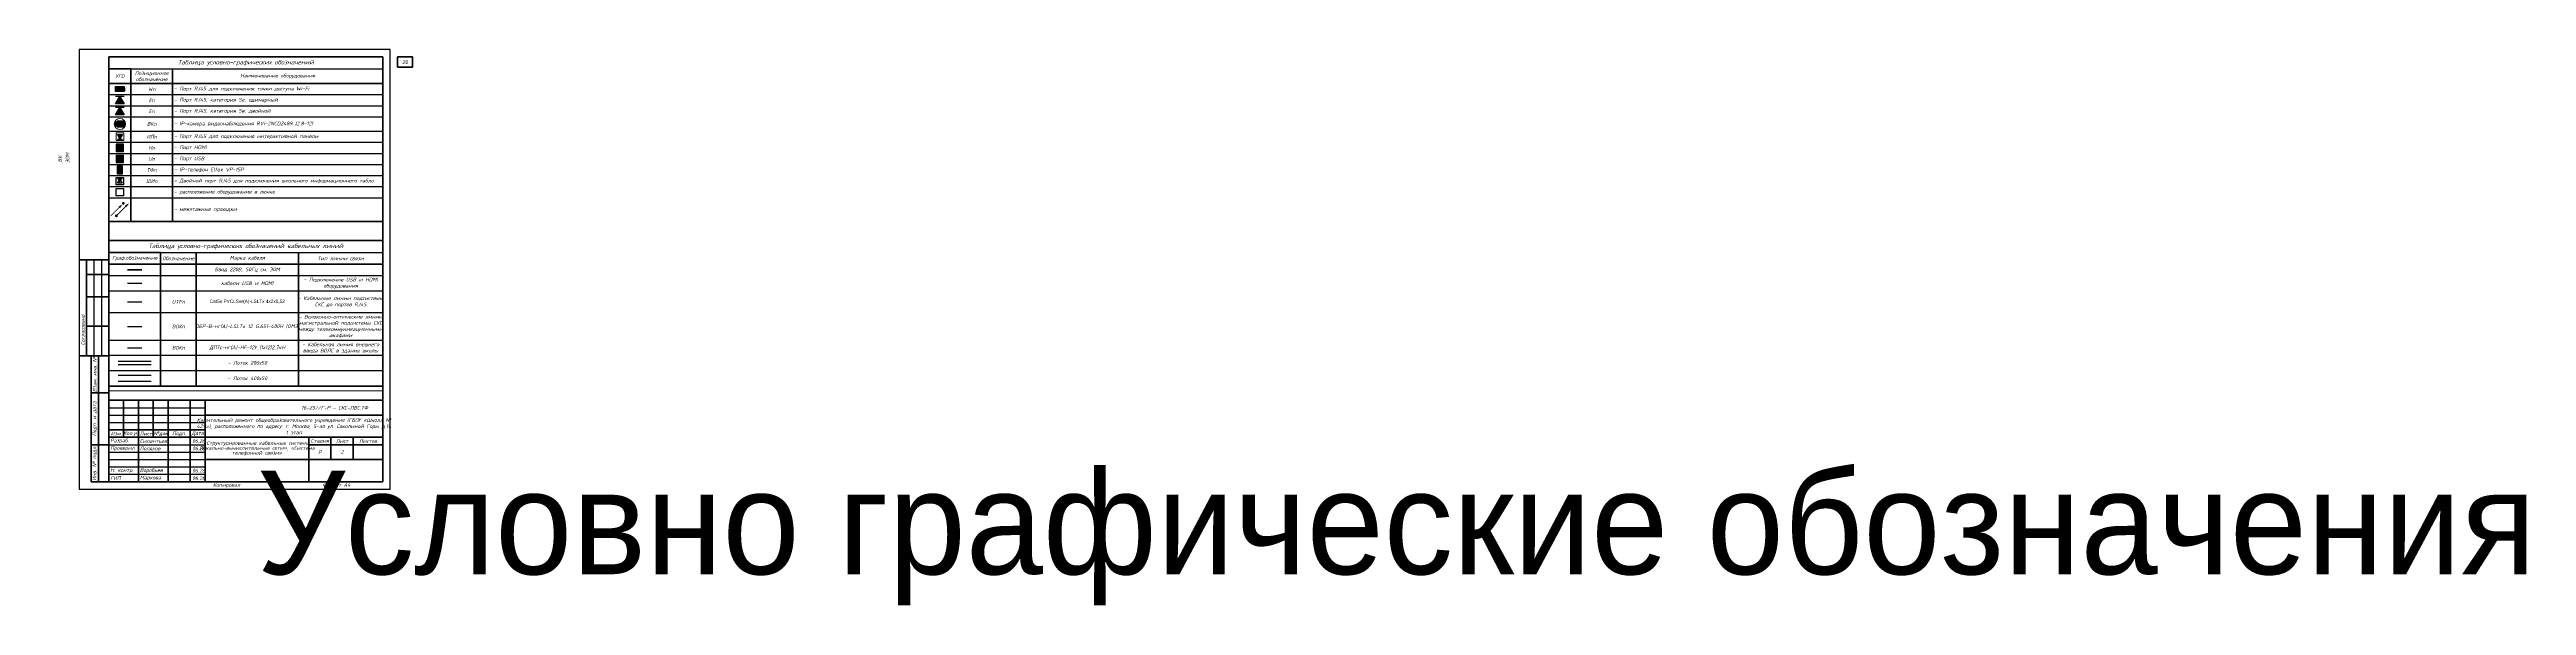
# Paper-space layout '02 Условные графические обозначения' of a CAD drawing. Extents: x -20 to 1652, y -79 to 297.
# The model-space entities are those that its viewports show. They can reach past a viewport. Long polylines and large blocks are cut down to what shows.
import ezdxf
from ezdxf.enums import TextEntityAlignment as Align

# ---------------------------------------------------------------- set-up
doc = ezdxf.new("R2018")
doc.units = 0
doc.header["$LTSCALE"] = 100
doc.set_wipeout_variables(frame=1)
doc.linetypes.add('HIDDEN2', pattern=[4.7625, 3.175, -1.5875])
doc.layers.get('Defpoints').update_dxf_attribs({"color": 42})
for name, color, linetype, lineweight in [('gss_пр_оборудование', 1, 'Continuous', 50), ('АП_АСУ_ОсновнаяТолстая', 7, 'Continuous', 30), ('АП_АСУ_ОсновнаяТонкая', 7, 'Continuous', 25), ('СС_СКК_Лоток', 170, 'Continuous', 30), ('СС_СКС_Кабель', 6, 'Continuous', 30), ('СС_СКС_Оборудование', 6, 'Continuous', 30), ('СС_Схема', 7, 'Continuous', 30)]:
    doc.layers.add(name, color=color, linetype=linetype, lineweight=lineweight)
doc.styles.add('1ISOCPEUR', font='isocpeui.ttf', dxfattribs={"height": 250})
doc.styles.get("Standard").update_dxf_attribs({"font": 'arial.ttf'})

# ---------------------------------------------------------------- blocks, each defined once
blk = doc.blocks.new('*U264')
at = {"linetype": 'Continuous', "lineweight": 25}
for p, q in [((210, 297), (0, 297)), ((0, 297), (0, 0)), ((210, 0), (210, 297)), ((10, 155), (10, 90)), ((15, 155), (15, 90)), ((20, 55), (85, 55)), ((20, 50), (85, 50)), ((20, 45), (85, 45)), ((20, 30), (85, 30)), ((20, 25), (85, 25)), ((20, 20), (85, 20)), ((0, 0), (210, 0)), ((20, 15), (85, 15)), ((20, 10), (85, 10))]:
    blk.add_line(p, q, dxfattribs=at)
at = {"linetype": 'Continuous', "lineweight": 60}
for p, q in [((205, 292), (20, 292)), ((20, 292), (20, 5)), ((205, 5), (205, 292)), ((20, 155), (0, 155)), ((5, 155), (5, 90)), ((20, 145), (5, 145)), ((20, 130), (5, 130)), ((20, 110), (5, 110)), ((20, 90), (0, 90)), ((8, 90), (8, 5)), ((13, 90), (13, 5)), ((8, 65), (20, 65)), ((20, 60), (205, 60)), ((20, 5), (20, 60)), ((30, 60), (30, 35)), ((40, 60), (40, 5)), ((50, 60), (50, 35)), ((60, 60), (60, 5)), ((75, 60), (75, 5)), ((85, 5), (85, 60)), ((205, 5), (205, 60)), ((20, 40), (85, 40)), ((20, 35), (205, 35)), ((85, 50), (205, 50)), ((155, 35), (155, 5)), ((170, 35), (170, 20)), ((185, 35), (185, 20)), ((8, 30), (20, 30)), ((85, 20), (205, 20)), ((155, 30), (205, 30)), ((8, 5), (20, 5)), ((20, 5), (205, 5))]:
    blk.add_line(p, q, dxfattribs=at)
at = {"linetype": 'Continuous', "lineweight": 40}
blk.add_line((155, 5), (155, 35), dxfattribs=at)
at = {"lineweight": 60}
blk.add_lwpolyline([(215, 285), (225, 285), (225, 292), (215, 292)], close=True, dxfattribs=at)
at = {"linetype": 'Continuous', "rotation": 90, "style": '1ISOCPEUR'}
for s, insert, char_height, width, attachment_point in [('20_Главный_специалист_ВК', (-12.5, 176), 2.5, 19, 4), ('01.26', (-12.5, 215), 2.5, 10, 5), ('21_Главный_специалист_ЭОМ', (-7.5, 176), 2.5, 19, 4), ('01.26', (-7.5, 215), 2.5, 10, 5), ('01.26', (-2.5, 215), 2.5, 10, 5), ('Согласовано', (-17.5, 172.5), 3, 35, 5), ('Гл. спец ВК', (-12.5, 156), 2.5, 19, 4), ('Гл. спец ЭОМ', (-7.5, 156), 2.5, 19, 4), ('01.26', (-12.5, 150), 2.5, 10, 5), ('01.26', (-7.5, 150), 2.5, 10, 5), ('18_Главный_специалист_ОВ', (-2.5, 111), 2.5, 19, 4), ('01.26', (-2.5, 150), 2.5, 10, 5), ('19_Главный_конструктор', (-7.5, 111), 2.5, 19, 4), ('17_ГАП', (-12.5, 111), 2.5, 19, 4), ('Гл. констр. ', (-7.5, 91), 2.5, 19, 4), ('Гл. спец ОВ', (-2.5, 91), 2.5, 19, 4), ('Согласовано', (2.5, 107.5), 2.5, 35, 5), ('ГАП', (-12.5, 91), 2.5, 19, 4), ('Взам. инв. №', (10.5, 77.5), 2.5, 25, 5), ('Подп. и дата', (10.5, 47.5), 2.5, 35, 5), ('Инв. № подл.', (10.5, 17.5), 2.5, 25, 5)]:
    blk.add_mtext(s, dxfattribs=dict(at, insert=insert, char_height=char_height, width=width, attachment_point=attachment_point))
at = {"linetype": 'Continuous', "char_height": 2.5, "style": '1ISOCPEUR'}
for s, insert, width, attachment_point in [('16-25//Г-Р – СКС-ЛВС.ТФ', (195, 55), 110, 6), ('Разраб.', (21, 32.5), 19, 4), ('Силантьев', (41, 32.5), 19, 4), ('06.26', (76.3, 32.5), 10, 4), ('Капитальный ремонт общеобразовательного учреждения (ГБОУ «Школа № 429»), расположенного по адресу: г. Москва, 5-ая ул. Соколиной Горы д.14 1 этап', (145, 42.5), 120, 5), ('Проверил', (21, 27.5), 19, 4), ('Поляков', (41, 27.5), 19, 4), ('06.26', (76.3, 27.5), 10, 4), ('Р', (162.5, 25), 15, 5), ('Н. контр.', (21, 12.5), 19, 4), ('ГИП', (21, 7.5), 19, 4), ('Воробьев', (41, 12.5), 19, 4), ('Маркова', (41, 7.5), 19, 4), ('06.26', (76.3, 12.5), 10, 4), ('06.26', (76.3, 7.4), 10, 4), ('Копировал', (99.5, 2.5), 25, 5), ('Формат', (170.5, 2.5), 16, 5)]:
    blk.add_mtext(s, dxfattribs=dict(at, insert=insert, width=width, attachment_point=attachment_point))
at = {"char_height": 2.5, "attachment_point": 5, "style": '1ISOCPEUR'}
for s, insert, width in [('Изм.', (25, 37.5), 10), ('Кол.уч', (35, 37.5), 10), ('Лист', (45, 37.5), 10), ('№док', (55, 37.5), 10), ('Подп.', (67.5, 37.5), 15), ('Дата', (80, 37.5), 10), ('Стадия', (162.5, 32.5), 15), ('Лист', (177.5, 32.5), 15), ('Листов', (195, 32.5), 20)]:
    blk.add_mtext(s, dxfattribs=dict(at, insert=insert, width=width))
at = {"linetype": 'Continuous', "insert": (120, 27.5), "char_height": 2.5, "width": 70, "attachment_point": 5, "line_spacing_factor": 0.8, "style": '1ISOCPEUR'}
blk.add_mtext('«Структурированные кабельные системы. Локально-вычислительные сети», «Система телефонной связи»', dxfattribs=at)
at = {"style": '1ISOCPEUR'}
for tag, p in [('Сквозная_нумерация', (220, 288.5)), ('Форма3_номер_листа', (177.5, 25)), ('Форма3_количество_листов', (195, 25))]:
    blk.add_attdef(tag, text='', height=2.5, dxfattribs=at).set_placement(p, align=Align.MIDDLE_CENTER)
blk.add_attdef('Форма3_дополнительный_шифр', text='', height=2.5, dxfattribs=at).set_placement((195, 55), align=Align.MIDDLE_LEFT)
at = {"lineweight": 30, "flags": 104}
blk.add_attdef('Форма3_наименование_чертежа', text='', height=2.5, dxfattribs=at).set_placement((120, 12.5), align=Align.MIDDLE_CENTER)
at = {"style": '1ISOCPEUR', "flags": 8}
blk.add_attdef('Формат', (178.5, 1.5), '', height=2.5, dxfattribs=at)
blk.add_wipeout([(-20, 220), (-0.5, 220), (-0.5, 90), (-20, 90)])
blk = doc.blocks.new('*U70')
at = {"color": 3, "lineweight": 30}
blk.add_lwpolyline([(138, -539), (-277, 62), (174, 375), (590, -226)], close=True, dxfattribs=at)
at = {"color": 0, "lineweight": 0}
blk.add_wipeout([(-277, 62), (174, 375), (590, -226), (138, -539)], dxfattribs=at)
blk.add_hatch(color=3).paths.add_polyline_path([(-391, 226), (-51, 218), (61, 539)])
at = {"lineweight": 30}
h = blk.add_hatch(color=3, dxfattribs=at)
h.dxf.hatch_style = 1
h.paths.add_polyline_path([(174, 375), (-277, 62), (138, -539), (590, -226)])
at = {"color": 3, "lineweight": 30}
for points in [[(-391, 226), (61, 539)], [(-391, 226), (-51, 218), (61, 539)]]:
    blk.add_lwpolyline(points, dxfattribs=at)
at = {"color": 3, "lineweight": 0}
blk.add_circle((100, 0), 540, dxfattribs=at)
blk = doc.blocks.new('панель приема видеодомофона')
blk.add_wipeout([(0, 10), (7, 10), (7, 0), (0, 0)])
at = {"true_color": 0xffffff, "transparency": 33554687}
h = blk.add_hatch(color=7, dxfattribs=at)
h.dxf.hatch_style = 1
h.paths.add_polyline_path([(7, 10), (3.5, 10), (0, 10), (0, 5), (0, 0), (3.5, 0), (7, 0), (7, 5)])
h.paths.add_polyline_path([(3.1, 8.8), (3.1, 1.7), (0.8, 1.7), (0.8, 8.8)], flags=16)
h.paths.add_polyline_path([(3.6, 8.8), (6.6, 8.8), (6.6, 5.6), (3.6, 5.6)], flags=16)
h.paths.add_polyline_path([(4.5, 4.2, -1), (4, 4.2, -1)], flags=16)
h.paths.add_polyline_path([(5.4, 4.2, -1), (4.9, 4.2, -1)], flags=16)
h.paths.add_polyline_path([(6.4, 4.2, -1), (5.8, 4.2, -1)], flags=16)
h.paths.add_polyline_path([(4.5, 3.2, -1), (4, 3.2, -1)], flags=16)
h.paths.add_polyline_path([(5.4, 3.2, -1), (4.9, 3.2, -1)], flags=16)
h.paths.add_polyline_path([(6.4, 3.2, -1), (5.8, 3.2, -1)], flags=16)
h.paths.add_polyline_path([(4.5, 2.2, -1), (4, 2.2, -1)], flags=16)
h.paths.add_polyline_path([(5.4, 2.2, -1), (4.9, 2.2, -1)], flags=16)
h.paths.add_polyline_path([(6.4, 2.2, -1), (5.8, 2.2, -1)], flags=16)
h = blk.add_hatch(color=7, dxfattribs=at)
h.dxf.hatch_style = 1
h.paths.add_polyline_path([(3.1, 8.8), (0.8, 8.8), (0.8, 1.7), (3.1, 1.7)])
h.paths.add_polyline_path([(6.6, 8.8), (3.6, 8.8), (3.6, 5.6), (6.6, 5.6)])
h = blk.add_hatch(color=0)
h.dxf.hatch_style = 1
h.paths.add_polyline_path([(4, 4.2, 1), (4.5, 4.2, 1)])
h = blk.add_hatch(color=0)
h.dxf.hatch_style = 1
h.paths.add_polyline_path([(4, 3.2, 1), (4.5, 3.2, 1)])
h = blk.add_hatch(color=0)
h.dxf.hatch_style = 1
h.paths.add_polyline_path([(4, 2.2, 1), (4.5, 2.2, 1)])
h = blk.add_hatch(color=0)
h.dxf.hatch_style = 1
h.paths.add_polyline_path([(4.9, 4.2, 1), (5.4, 4.2, 1)])
h = blk.add_hatch(color=0)
h.dxf.hatch_style = 1
h.paths.add_polyline_path([(4.9, 3.2, 1), (5.4, 3.2, 1)])
h = blk.add_hatch(color=0)
h.dxf.hatch_style = 1
h.paths.add_polyline_path([(4.9, 2.2, 1), (5.4, 2.2, 1)])
h = blk.add_hatch(color=0)
h.dxf.hatch_style = 1
h.paths.add_polyline_path([(5.8, 4.2, 1), (6.4, 4.2, 1)])
h = blk.add_hatch(color=0)
h.dxf.hatch_style = 1
h.paths.add_polyline_path([(5.8, 3.2, 1), (6.4, 3.2, 1)])
h = blk.add_hatch(color=0)
h.dxf.hatch_style = 1
h.paths.add_polyline_path([(5.8, 2.2, 1), (6.4, 2.2, 1)])
at = {"color": 0, "lineweight": 30}
blk.add_lwpolyline([(0, 0), (3.5, 0), (7, 0), (7, 5), (7, 10), (3.5, 10), (0, 10), (0, 5)], close=True, dxfattribs=at)
at = {"color": 0}
for points in [[(0.8, 1.7), (3.1, 1.7), (3.1, 8.8), (0.8, 8.8)], [(3.6, 8.8), (6.6, 8.8), (6.6, 5.6), (3.6, 5.6)]]:
    blk.add_lwpolyline(points, close=True, dxfattribs=at)
for centre in [(4.3, 4.2), (4.3, 3.2), (4.3, 2.2), (5.2, 4.2), (5.2, 3.2), (5.2, 2.2), (6.1, 4.2), (6.1, 3.2), (6.1, 2.2)]:
    blk.add_circle(centre, 0.266, dxfattribs=at)
blk = doc.blocks.new('Розетка 1хRJ45')
at = {"true_color": 0xffffff, "transparency": 33554687}
h = blk.add_hatch(color=7, dxfattribs=at)
h.dxf.hatch_style = 1
h.paths.add_polyline_path([(273, 158), (0, 0), (273, -158)])
at = {"color": 0, "lineweight": 30}
for p, q in [((0, 0), (273, 158)), ((0, 158), (0, -158)), ((273, -158), (0, 0)), ((273, 158), (273, -158))]:
    blk.add_line(p, q, dxfattribs=at)
at = {"style": '1ISOCPEUR', "oblique": 15, "width": 0.8, "flags": 8}
blk.add_attdef('ПОЗ.', (311, -106), '', height=250, dxfattribs=at)
blk = doc.blocks.new('порт ШИ')
at = {"layer": 'АП_АСУ_ОсновнаяТонкая', "color": 3, "lineweight": 0, "ltscale": 50}
blk.add_lwpolyline([(-240, 462), (240, 462), (240, 0), (-240, 0)], close=True, dxfattribs=at)
at = {"layer": 'АП_АСУ_ОсновнаяТонкая', "color": 3, "lineweight": 0, "ltscale": 50, "rotation": 90}
blk.add_blockref('Розетка 1хRJ45', (0, 87), dxfattribs=at)
blk = doc.blocks.new('*U72')
at = {"color": 0}
for p, q in [((0, -38), (0, 462)), ((0, 462), (500, 462)), ((92, 76), (250, 348)), ((407, 348), (92, 348)), ((407, 76), (92, 76)), ((250, 348), (407, 76)), ((250, 76), (250, 348)), ((500, 462), (500, -38)), ((500, -38), (0, -38))]:
    blk.add_line(p, q, dxfattribs=at)
blk = doc.blocks.new('*U71')
at = {"true_color": 0xffffff, "transparency": 33554687}
h = blk.add_hatch(color=7, dxfattribs=at)
h.dxf.hatch_style = 1
h.paths.add_polyline_path([(157, 273), (0, 273), (157, 0)])
h.paths.add_polyline_path([(315, 273), (157, 273), (157, 0)])
at = {"color": 0}
for p, q in [((0, 273), (315, 273)), ((157, 0), (0, 273)), ((0, 0), (315, 0)), ((315, 273), (157, 0)), ((157, 273), (157, 0))]:
    blk.add_line(p, q, dxfattribs=at)
blk = doc.blocks.new('*U74')
at = {"true_color": 0xffffff, "transparency": 33554687}
h = blk.add_hatch(color=7, dxfattribs=at)
h.dxf.hatch_style = 1
h.paths.add_polyline_path([(0, 338), (0, 0), (599, 0), (599, 338)])
at = {"color": 0}
blk.add_lwpolyline([(0, 338), (599, 338), (599, 0), (0, 0)], close=True, dxfattribs=at)
at = {"color": 0, "insert": (13, 300), "char_height": 250, "attachment_point": 1, "style": '1ISOCPEUR'}
blk.add_mtext_dynamic_manual_height_columns('WiFi', width=599, gutter_width=1250, heights=[0], dxfattribs=at)
at = {"color": 18, "true_color": 0x000000, "style": '1ISOCPEUR'}
blk.add_attdef('НАЗВАНИЕ', (-131, 420), '', height=250, dxfattribs=at)
blk = doc.blocks.new('*U66')
blk.add_hatch(color=256).paths.add_polyline_path([(-0.7, -0.7, 1), (0.7, 0.7, 1)])
blk.add_lwpolyline([(-0.7, -0.7, 0, 1.5, 0), (-2.8, -2.8, 2, 2, 0)], format="xyseb")
at = {"const_width": 0.5}
blk.add_lwpolyline([(-8.5, -8.5), (-2.8, -2.8)], dxfattribs=at)
blk = doc.blocks.new('*U65')
blk.add_hatch(color=256).paths.add_polyline_path([(-0.7, -0.7, 1), (0.7, 0.7, 1)])
at = {"const_width": 0.5}
blk.add_lwpolyline([(0.5, 0.5), (6.4, 6.4)], dxfattribs=at)
blk.add_lwpolyline([(8.5, 8.5, 0, 1.5, 0), (6.4, 6.4, 2, 2, 0)], format="xyseb")
blk = doc.blocks.new('*T199')
at = {"color": 7, "lineweight": 50, "true_color": 0xffffff, "transparency": 16777216}
for p, q in [((0, 0), (18500, 0)), ((0, 0), (0, -800)), ((18500, 0), (18500, -800))]:
    blk.add_line(p, q, dxfattribs=at)
at = {"color": 0, "lineweight": 40, "transparency": 16777216}
for p, q in [((0, -800), (1500, -800)), ((0, -800), (0, -11117)), ((18500, -800), (18500, -11117)), ((0, -11117), (18500, -11117))]:
    blk.add_line(p, q, dxfattribs=at)
at = {"color": 0, "linetype": 'ByBlock', "lineweight": -2, "transparency": 16777216}
blk.add_line((1500, -800), (18500, -800), dxfattribs=at)
at = {"color": 0, "linetype": 'ByBlock', "lineweight": 50, "transparency": 16777216}
for p, q in [((1500, -800), (1500, -11117)), ((4300, -800), (4300, -11117))]:
    blk.add_line(p, q, dxfattribs=at)
at = {"color": 0, "lineweight": 50, "transparency": 16777216}
blk.add_line((0, -1800), (18500, -1800), dxfattribs=at)
at = {"color": 0, "lineweight": -2, "transparency": 16777216}
for p, q in [((0, -2550), (18500, -2550)), ((1500, -3300), (18500, -3300)), ((1500, -4050), (18500, -4050)), ((1500, -5017), (18500, -5017)), ((1500, -5767), (18500, -5767)), ((1500, -6517), (18500, -6517)), ((1500, -7267), (18500, -7267)), ((1500, -8017), (18500, -8017)), ((0, -8767), (18500, -8767)), ((0, -9517), (18500, -9517))]:
    blk.add_line(p, q, dxfattribs=at)
at = {"linetype": 'ByBlock', "transparency": 16777216}
for p, q in [((0, -3300), (1500, -3300)), ((0, -4050), (1500, -4050)), ((0, -5017), (1500, -5017)), ((0, -5767), (1500, -5767)), ((0, -6517), (1500, -6517)), ((0, -7267), (1500, -7267)), ((0, -8017), (1500, -8017))]:
    blk.add_line(p, q, dxfattribs=at)
at = {"transparency": 16777216, "style": '1ISOCPEUR'}
for s, insert, char_height, width, attachment_point in [('УГО', (750, -1300), 250, 1300, 5), ('Позиционное^Jобозначение', (2900, -1300), 250, 2600, 5), ('Таблица условно-графических обозначений', (9250, -400), 300, 18300, 5), ('Наименование оборудования', (11400, -1300), 250, 14000, 5), ('{\\C256;\\c0;W\\C0;n}', (2900, -2175), 250, 2600, 5), ('{\\C256;\\c0;E\\C0;n}', (2900, -2925), 250, 2600, 5), ('- {\\C0;Порт RJ45 для подключения точки доступа Wi-Fi}', (4400, -2175), 250, 14000, 4), ('- {\\C0;Порт RJ45, категория 5e, одинарный}', (4400, -2925), 250, 14000, 4), ('- {\\C0;Порт RJ45, категория 5e, двойной}', (4400, -3675), 250, 14000, 4), ('- {\\C0;IP-камера видеонаблюдения RVi-2NCD2489 (2.8-12)}', (4400, -4533), 250, 14000, 4), ('- {\\C0;Порт HDMI}', (4400, -6142), 250, 14000, 4), ('- {\\C0;Порт USB}', (4400, -6892), 250, 14000, 4), ('- {\\C0;IP-телефон Eltex VP-15P}', (4400, -7642), 250, 14000, 4), ('- {\\C0;Двойной порт RJ45 для подключения школьного информационного табло}', (4400, -8392), 250, 14000, 4), ('- {\\C0;расположение оборудования в лючке}', (4400, -9142), 250, 14000, 4), ('- межэтажные проходки', (4400, -10317), 250, 14000, 4)]:
    blk.add_mtext(s, dxfattribs=dict(at, insert=insert, char_height=char_height, width=width, attachment_point=attachment_point))
at = {"color": 0, "transparency": 16777216, "char_height": 250, "style": '1ISOCPEUR'}
for s, insert, width, attachment_point in [('ВКn', (2900, -4533), 2600, 5), ('{\\C256;\\c0;E}n', (2900, -3675), 2600, 5), ('{\\C256;\\c0;ИП}n', (2900, -5392), 2600, 5), ('Hn', (2900, -6142), 2600, 5), ('- Порт RJ45 для подключения интерактивной панели', (4400, -5392), 14000, 4), ('{\\C256;\\c0;ШИ}n ', (2900, -8392), 2600, 5), ('{\\fISOCPEUR|b0|i1|c204|p34;ТФn}', (2900, -7642), 2600, 5), ('Un', (2900, -6892), 2600, 5)]:
    blk.add_mtext(s, dxfattribs=dict(at, insert=insert, width=width, attachment_point=attachment_point))
blk = doc.blocks.new('*T200')
at = {"color": 7, "lineweight": 50, "true_color": 0xffffff, "transparency": 16777216}
for p, q in [((0, 0), (18500, 0)), ((0, 0), (0, -800)), ((18500, 0), (18500, -800))]:
    blk.add_line(p, q, dxfattribs=at)
at = {"color": 0, "lineweight": 50, "transparency": 16777216}
for p, q in [((0, -800), (3500, -800)), ((0, -800), (0, -9823)), ((0, -1600), (18500, -1600)), ((3500, -1600), (3500, -9823)), ((5900, -1600), (5900, -9823)), ((18500, -800), (18500, -9823)), ((0, -9823), (18500, -9823))]:
    blk.add_line(p, q, dxfattribs=at)
at = {"color": 0, "linetype": 'ByBlock', "lineweight": -2, "transparency": 16777216}
for p, q in [((3500, -800), (18500, -800)), ((12800, -2350), (18500, -2350)), ((3500, -7740), (5900, -7740))]:
    blk.add_line(p, q, dxfattribs=at)
at = {"color": 0, "linetype": 'ByBlock', "lineweight": 50, "transparency": 16777216}
for p, q in [((3500, -800), (3500, -1600)), ((5900, -800), (5900, -1600)), ((12800, -800), (12800, -9823))]:
    blk.add_line(p, q, dxfattribs=at)
at = {"linetype": 'ByBlock', "transparency": 16777216}
for p, q in [((0, -2350), (12800, -2350)), ((0, -3402), (12800, -3402)), ((0, -4860), (18500, -4860)), ((3500, -6735), (12800, -6735)), ((5900, -7740), (12800, -7740))]:
    blk.add_line(p, q, dxfattribs=at)
at = {"color": 0, "lineweight": -2, "transparency": 16777216}
for p, q in [((12800, -3402), (18500, -3402)), ((0, -6735), (3500, -6735)), ((0, -7740), (3500, -7740)), ((12800, -6735), (18500, -6735)), ((12800, -7740), (18500, -7740)), ((0, -8781), (18500, -8781))]:
    blk.add_line(p, q, dxfattribs=at)
at = {"transparency": 16777216, "attachment_point": 5, "style": '1ISOCPEUR'}
for s, insert, char_height, width in [('Граф.обозначение', (1750, -1200), 250, 3300), ('Таблица условно-графических обозначений кабельных линий', (9250, -400), 300, 18300), ('Обозначение', (4700, -1200), 250, 2200), ('Марка кабеля', (9350, -1200), 250, 6700), ('Тип линии связи', (15650, -1200), 250, 5500), ('кабели USB и HDMI', (9350, -2876), 250, 6700), ('{\\fMuseo Sans Cyrl 300|b0|i0|c204|p2;\\H0.91667x;Cat5e PVCLSнг(А)-LSLTx 4х2х0,52}', (9350, -4131), 250, 6700), ('- Кабельные линии подсистемы СКС до портов RJ45', (15650, -4131), 250, 5500), ('- Волоконно-оптические линии магистральной подсистемы СКС между телекоммуникационными шкафами', (15650, -5798), 250, 5500), ('ОБР-В-нг(А)-LSLTx 12 G.651-400H (OM3)', (9350, -5798), 250, 6700), ('ДПТс-нг(А)-HF-12У (1х12)2,7кН', (9350, -7238), 250, 6700), ('- Кабельная линия внешнего ввода ВОЛС в здание школы', (15650, -7238), 250, 5500)]:
    blk.add_mtext(s, dxfattribs=dict(at, insert=insert, char_height=char_height, width=width))
at = {"color": 0, "transparency": 16777216, "char_height": 250, "attachment_point": 5, "style": '1ISOCPEUR'}
for s, insert, width in [('Ввод 220В, 50Гц см. ЭОМ', (9350, -1975), 6700), ('- Подключение USB и HDMI оборудования', (15650, -2876), 5500), ('UTPn', (4700, -4131), 2200), ('ВОКn', (4700, -5798), 2200), ('ВОКn', (4700, -7238), 2200), ('{\\C256;- \\C7;Лоток 200х50}', (9350, -8260), 6700), ('{\\C256;- \\C7;Лоток 400х50}', (9350, -9302), 6700)]:
    blk.add_mtext(s, dxfattribs=dict(at, insert=insert, width=width))

msp = doc.modelspace()

# ---------------------------------------------------------------- hatches: boundary and pattern name
at = {"true_color": 0xffffff, "transparency": 33554687}
h = msp.add_hatch(color=7, dxfattribs=at)
h.dxf.hatch_style = 1
h.paths.add_polyline_path([(-37820.7, -32233.3), (-37820.7, -32317.5), (-37808.1, -32317.5), (-37776.5, -32353.3), (-37635.4, -32353.3), (-37494.3, -32353.3), (-37462.7, -32317.5), (-37450, -32317.5), (-37450, -32233.3)])

# ---------------------------------------------------------------- linework, layer by layer
at = {"layer": 'gss_пр_оборудование', "color": 18, "true_color": 0x000000}
msp.add_line((-37132.5, -40546.1), (-36155.1, -40546.1), dxfattribs=at)
at = {"layer": 'СС_СКК_Лоток'}
for p, q in [((-35524.4, -46731.6), (-37763.2, -46731.6)), ((-37763.2, -46931.6), (-35524.4, -46931.6)), ((-35524.4, -47673.3), (-37763.2, -47673.3)), ((-37763.2, -48073.3), (-35524.4, -48073.3))]:
    msp.add_line(p, q, dxfattribs=at)
at = {"layer": 'СС_СКС_Кабель', "color": 5}
for p, q in [((-37820.7, -32233.3), (-37450, -32233.3)), ((-37820.7, -32233.3), (-37820.7, -32317.5)), ((-37820.7, -32317.5), (-37808.1, -32317.5)), ((-37808.1, -32317.5), (-37776.5, -32353.3)), ((-37776.5, -32353.3), (-37635.4, -32353.3)), ((-37494.3, -32353.3), (-37635.4, -32353.3)), ((-37462.7, -32317.5), (-37494.3, -32353.3)), ((-37450, -32317.5), (-37462.7, -32317.5)), ((-37450, -32233.3), (-37450, -32317.5))]:
    msp.add_line(p, q, dxfattribs=at)
at = {"layer": 'СС_СКС_Кабель'}
msp.add_line((-37132.5, -42702.4), (-36155.1, -42702.4), dxfattribs=at)
at = {"layer": 'СС_СКС_Кабель', "color": 5}
msp.add_lwpolyline([(-37893.8, -32550.3), (-37393.8, -32550.3)], dxfattribs=at)
at = {"layer": 'СС_СКС_Оборудование', "color": 7, "linetype": 'HIDDEN2'}
msp.add_lwpolyline([(-37893.8, -35550.3), (-37893.8, -35050.3), (-37393.8, -35050.3), (-37393.8, -35550.3)], close=True, dxfattribs=at)
at = {"layer": 'СС_Схема', "color": 55, "true_color": 0x9b9b37}
msp.add_line((-37132.5, -41447.2), (-36155.1, -41447.2), dxfattribs=at)
at = {"layer": 'СС_Схема', "color": 3}
msp.add_line((-37132.5, -44369.1), (-36155.1, -44369.1), dxfattribs=at)
at = {"layer": 'СС_Схема', "color": 116, "true_color": 0x136734}
msp.add_line((-37132.5, -45808.7), (-36155.1, -45808.7), dxfattribs=at)

# ---------------------------------------------------------------- block references
msp.add_blockref('*T200', (-38393.8, -38571.1))
at = {"layer": 'АП_АСУ_ОсновнаяТолстая', "xscale": 50.00000000000039, "yscale": 50.00000000000039, "zscale": 50.00000000000039}
msp.add_blockref('панель приема видеодомофона', (-37818.8, -34050.3), dxfattribs=at)
at = {"layer": 'СС_СКК_Лоток', "color": 7, "xscale": 100, "yscale": 100, "zscale": 100}
for name, p in [('*U66', (-37410.1, -36052)), ('*U65', (-37884.2, -36896))]:
    msp.add_blockref(name, p, dxfattribs=at)
at = {"layer": 'СС_СКС_Оборудование', "color": 30}
msp.add_blockref('*U74', (-37943.3, -28502.7), dxfattribs=at)
at = {"layer": 'СС_СКС_Оборудование', "xscale": -0.7, "yscale": 0.7, "zscale": 0.7, "rotation": 124.3084200007886}
msp.add_blockref('*U70', (-37683.1, -30636.4), dxfattribs=at)

# ---------------------------------------------------------------- next in the draw order: hatches: boundary and pattern name
at = {"true_color": 0xffffff, "transparency": 33554687}
h = msp.add_hatch(color=7, dxfattribs=at)
h.dxf.hatch_style = 1
h.paths.add_polyline_path([(-37393.8, -32050.3), (-37893.8, -32050.3), (-37893.8, -32550.3), (-37393.8, -32550.3)])
h.paths.add_polyline_path([(-37450, -32233.3), (-37450, -32317.5), (-37462.7, -32317.5), (-37494.3, -32353.3), (-37635.4, -32353.3), (-37776.5, -32353.3), (-37808.1, -32317.5), (-37820.7, -32317.5), (-37820.7, -32233.3)], flags=16)
h = msp.add_hatch(color=7, dxfattribs=at)
h.dxf.hatch_style = 1
h.paths.add_polyline_path([(-37393.8, -32800.3), (-37893.8, -32800.3), (-37893.8, -33300.3), (-37393.8, -33300.3)])
h.paths.add_polyline_path([(-37479.5, -33005.6), (-37479.5, -33096.1), (-37808.1, -33096.1), (-37808.1, -33005.6)], flags=16)
h.paths.add_polyline_path([(-37479.5, -33005.6), (-37808.1, -33005.6), (-37808.1, -33054), (-37479.5, -33054)], flags=0)
h = msp.add_hatch(color=7, dxfattribs=at)
h.dxf.hatch_style = 1
h.paths.add_polyline_path([(-37808.1, -33005.6), (-37808.1, -33054), (-37479.5, -33054), (-37479.5, -33005.6)])
at = {"transparency": 33554687}
h = msp.add_hatch(color=180, dxfattribs=at)
h.dxf.hatch_style = 1
h.paths.add_polyline_path([(-37808.1, -33054), (-37808.1, -33096.1), (-37479.5, -33096.1), (-37479.5, -33054)])

# ---------------------------------------------------------------- next in the draw order: linework, layer by layer
at = {"layer": 'СС_СКС_Кабель', "color": 5}
for p, q in [((-37893.8, -32050.3), (-37893.8, -32550.3)), ((-37393.8, -32050.3), (-37893.8, -32050.3)), ((-37393.8, -32550.3), (-37393.8, -32050.3))]:
    msp.add_line(p, q, dxfattribs=at)
at = {"layer": 'СС_СКС_Кабель', "color": 180}
for p, q in [((-37893.8, -32800.3), (-37393.8, -32800.3)), ((-37893.8, -32800.3), (-37893.8, -33300.3)), ((-37808.1, -33005.6), (-37479.5, -33005.6)), ((-37808.1, -33096.1), (-37808.1, -33005.6)), ((-37808.1, -33054), (-37479.5, -33054)), ((-37479.5, -33096.1), (-37808.1, -33096.1)), ((-37479.5, -33005.6), (-37479.5, -33096.1)), ((-37393.8, -33300.3), (-37393.8, -32800.3))]:
    msp.add_line(p, q, dxfattribs=at)
msp.add_lwpolyline([(-37893.8, -33300.3), (-37393.8, -33300.3)], dxfattribs=at)

# ---------------------------------------------------------------- next in the draw order: block references
msp.add_blockref('*T199', (-38393.8, -26158.7))
at = {"layer": 'АП_АСУ_ОсновнаяТонкая', "ltscale": 50, "xscale": 1.832857997427302, "yscale": 1.832857997427302, "zscale": 1.832857997427302, "rotation": 270}
msp.add_blockref('Розетка 1хRJ45', (-37643.8, -28833.7), dxfattribs=at)
at = {"layer": 'АП_АСУ_ОсновнаяТонкая', "lineweight": 0, "xscale": 1.082443983823024, "yscale": 1.082443983823024, "zscale": 1.082443983823024}
msp.add_blockref('порт ШИ', (-37643.8, -31800.3), dxfattribs=at)
at = {"layer": 'СС_СКС_Оборудование', "color": 7, "xscale": 1.832857997427302, "yscale": 1.832857997427302, "zscale": 1.832857997427302, "rotation": 180}
msp.add_blockref('*U71', (-37355.1, -29583.7), dxfattribs=at)
at = {"layer": 'СС_СКС_Оборудование'}
msp.add_blockref('*U72', (-37893.8, -34762.3), dxfattribs=at)

psp = doc.layouts.new('02 Условные графические обозначения')

# ---------------------------------------------------------------- block references
ref = psp.add_blockref('*U264', (0, 0))
ref.add_attrib('Формат', 'А4', (178.5, 1.5), dxfattribs={"height": 2.5, "style": '1ISOCPEUR'})
ref.add_attrib('Форма3_номер_листа', '2', dxfattribs={"height": 2.5, "style": '1ISOCPEUR'}).set_placement((177.5, 25), align=Align.MIDDLE_CENTER)
lines = psp.add_mtext('Условно графические обозначения', dxfattribs={"insert": (120, 12.5), "char_height": 70, "attachment_point": 1})
ref.add_attrib('Форма3_наименование_чертежа', '', (120, 12.5), dxfattribs={"flags": 104}).embed_mtext(lines)
ref.add_attrib('Сквозная_нумерация', '20', dxfattribs={"height": 2.5, "style": '1ISOCPEUR'}).set_placement((220, 288.5), align=Align.MIDDLE_CENTER)

# ---------------------------------------------------------------- next in the draw order: viewports
at = {"layer": 'Defpoints', "color": 2}
psp.add_viewport(center=(112.5, 179.2), size=(185, 225.62), view_center_point=(-29143.8, -37439.6), view_height=22561.79, dxfattribs=at)

doc.saveas('drawing.dxf')
